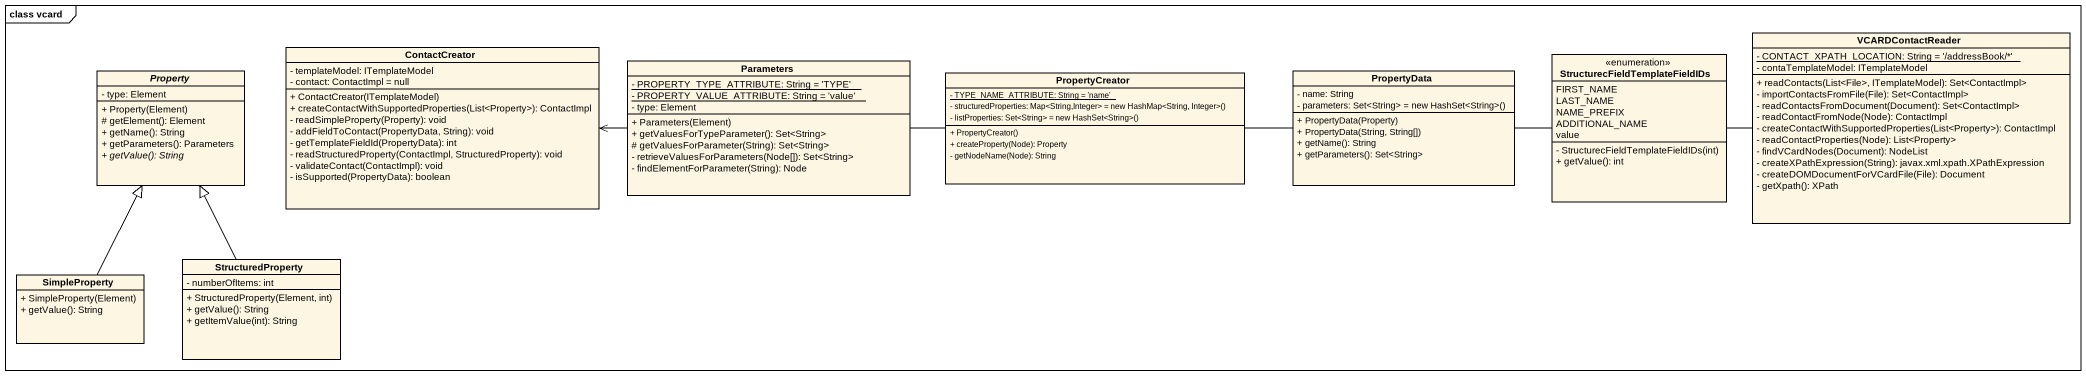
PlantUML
@startuml
mainframe class vcard
hide circle
hide empty members
skinparam classAttributeIconSize 0
class ContactCreator {
  - templateModel: ITemplateModel
  - contact: ContactImpl = null
  + ContactCreator(ITemplateModel)
  + createContactWithSupportedProperties(List<Property>): ContactImpl
  - readSimpleProperty(Property): void
  - addFieldToContact(PropertyData, String): void
  - getTemplateFieldId(PropertyData): int
  - readStructuredProperty(ContactImpl, StructuredProperty): void
  - validateContact(ContactImpl): void
  - isSupported(PropertyData): boolean
}
class Parameters {
  {static} - PROPERTY_TYPE_ATTRIBUTE: String = 'TYPE'
  {static} - PROPERTY_VALUE_ATTRIBUTE: String = 'value'
  - type: Element
  + Parameters(Element)
  + getValuesForTypeParameter(): Set<String>
  # getValuesForParameter(String): Set<String>
  - retrieveValuesForParameters(Node[]): Set<String>
  - findElementForParameter(String): Node
}
enum "StructurecFieldTemplateFieldIDs" as StructurecFieldTemplateField {
  FIRST_NAME
  LAST_NAME
  NAME_PREFIX
  ADDITIONAL_NAME
  value
  - StructurecFieldTemplateFieldIDs(int)
  + getValue(): int
}
class VCARDContactReader {
  {static} - CONTACT_XPATH_LOCATION: String = '/addressBook/*'
  - contaTemplateModel: ITemplateModel
  + readContacts(List<File>, ITemplateModel): Set<ContactImpl>
  - importContactsFromFile(File): Set<ContactImpl>
  - readContactsFromDocument(Document): Set<ContactImpl>
  - readContactFromNode(Node): ContactImpl
  - createContactWithSupportedProperties(List<Property>): ContactImpl
  - readContactProperties(Node): List<Property>
  - findVCardNodes(Document): NodeList
  - createXPathExpression(String): javax.xml.xpath.XPathExpression
  - createDOMDocumentForVCardFile(File): Document
  - getXpath(): XPath
}
abstract class Property {
  - type: Element
  + Property(Element)
  # getElement(): Element
  + getName(): String
  + getParameters(): Parameters
  {abstract} + getValue(): String
}
class PropertyCreator {
  {static} - TYPE_NAME_ATTRIBUTE: String = 'name'
  {field} - structuredProperties: Map<String,Integer> = new HashMap<String, Integer>()
  {field} - listProperties: Set<String> = new HashSet<String>()
  + PropertyCreator()
  + createProperty(Node): Property
  - getNodeName(Node): String
}
class PropertyData {
  - name: String
  {field} - parameters: Set<String> = new HashSet<String>()
  + PropertyData(Property)
  + PropertyData(String, String[])
  + getName(): String
  + getParameters(): Set<String>
}
class StructuredProperty {
  - numberOfItems: int
  + StructuredProperty(Element, int)
  + getValue(): String
  + getItemValue(int): String
}
class SimpleProperty {
  + SimpleProperty(Element)
  + getValue(): String
}
VCARDContactReader -left-> ContactCreator
StructuredProperty -up-|> Property
SimpleProperty -up-|> Property
@enduml
